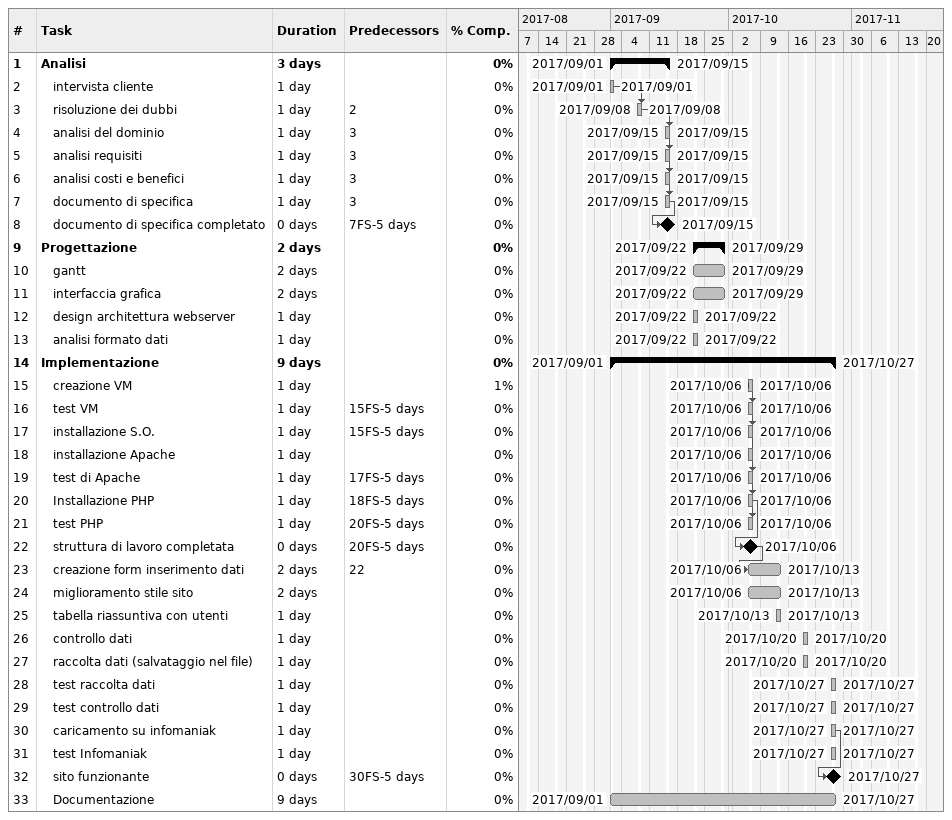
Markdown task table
| ID | Level | Task | Duration | Start | Finish | Predecessors | % complete |
|---|---|---|---|---|---|---|---|
| 1 | 1 | **Analisi** | 3d | 2017-09-01 | 2017-09-15 |  | 0 |
| 2 | 2 | intervista cliente | 1d | 2017-09-01 | 2017-09-01 |  | 0 |
| 3 | 2 | risoluzione dei dubbi | 1d | 2017-09-08 | 2017-09-08 | 2 | 0 |
| 4 | 2 | analisi del dominio | 1d | 2017-09-15 | 2017-09-15 | 3 | 0 |
| 5 | 2 | analisi requisiti | 1d | 2017-09-15 | 2017-09-15 | 3 | 0 |
| 6 | 2 | analisi costi e benefici | 1d | 2017-09-15 | 2017-09-15 | 3 | 0 |
| 7 | 2 | documento di specifica | 1d | 2017-09-15 | 2017-09-15 | 3 | 0 |
| 8 | 2 | documento di specifica completato | 0d | 2017-09-15 | 2017-09-15 | 7FS-5d | 0 |
| 9 | 1 | **Progettazione** | 2d | 2017-09-22 | 2017-09-29 |  | 0 |
| 10 | 2 | gantt | 2d | 2017-09-22 | 2017-09-29 |  | 0 |
| 11 | 2 | interfaccia grafica | 2d | 2017-09-22 | 2017-09-29 |  | 0 |
| 12 | 2 | design architettura webserver | 1d | 2017-09-22 | 2017-09-22 |  | 0 |
| 13 | 2 | analisi formato dati | 1d | 2017-09-22 | 2017-09-22 |  | 0 |
| 14 | 1 | **Implementazione** | 9d | 2017-09-01 | 2017-10-27 |  | 0 |
| 15 | 2 | creazione VM | 1d | 2017-10-06 | 2017-10-06 |  | 1 |
| 16 | 2 | test VM | 1d | 2017-10-06 | 2017-10-06 | 15FS-5d | 0 |
| 17 | 2 | installazione S.O. | 1d | 2017-10-06 | 2017-10-06 | 15FS-5d | 0 |
| 18 | 2 | installazione Apache | 1d | 2017-10-06 | 2017-10-06 |  | 0 |
| 19 | 2 | test di Apache | 1d | 2017-10-06 | 2017-10-06 | 17FS-5d | 0 |
| 20 | 2 | Installazione PHP | 1d | 2017-10-06 | 2017-10-06 | 18FS-5d | 0 |
| 21 | 2 | test PHP | 1d | 2017-10-06 | 2017-10-06 | 20FS-5d | 0 |
| 22 | 2 | struttura di lavoro completata | 0d | 2017-10-06 | 2017-10-06 | 20FS-5d | 0 |
| 23 | 2 | creazione form inserimento dati | 2d | 2017-10-06 | 2017-10-13 | 22 | 0 |
| 24 | 2 | miglioramento stile sito | 2d | 2017-10-06 | 2017-10-13 |  | 0 |
| 25 | 2 | tabella riassuntiva con utenti | 1d | 2017-10-13 | 2017-10-13 |  | 0 |
| 26 | 2 | controllo dati | 1d | 2017-10-20 | 2017-10-20 |  | 0 |
| 27 | 2 | raccolta dati (salvataggio nel file) | 1d | 2017-10-20 | 2017-10-20 |  | 0 |
| 28 | 2 | test raccolta dati | 1d | 2017-10-27 | 2017-10-27 |  | 0 |
| 29 | 2 | test controllo dati | 1d | 2017-10-27 | 2017-10-27 |  | 0 |
| 30 | 2 | caricamento su infomaniak | 1d | 2017-10-27 | 2017-10-27 |  | 0 |
| 31 | 2 | test Infomaniak | 1d | 2017-10-27 | 2017-10-27 |  | 0 |
| 32 | 2 | sito funzionante | 0d | 2017-10-27 | 2017-10-27 | 30FS-5d | 0 |
| 33 | 2 | Documentazione | 9d | 2017-09-01 | 2017-10-27 |  | 0 |
